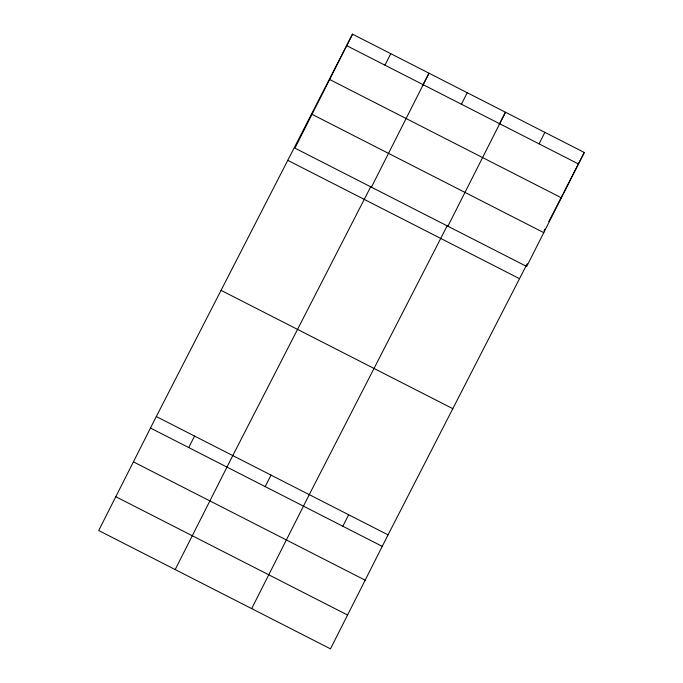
<?xml version="1.0" encoding="UTF-8"?>
<svg xmlns="http://www.w3.org/2000/svg" width="683" height="683" viewBox="0 0 683 683"><rect width="100%" height="100%" fill="white"/><g stroke="black" fill="none" stroke-linecap="round" stroke-linejoin="round"><path stroke-width="1.02" d="M352.522 34.15L294.945 148.134L526.695 266.464L584.281 152.471L352.522 34.15L156.305 416.536L98.719 530.529L330.478 648.85L388.055 534.866L527.199 263.706M188.73 447.57L194.544 436.061M384.947 65.175L390.761 53.675M175.198 569.571L232.783 455.587L370.963 186.297M371.424 187.185L429.001 73.201L422.768 85.349M265.209 486.612L271.023 475.112M461.426 104.226L467.24 92.717M251.677 608.621L309.262 494.637L447.442 225.347M447.903 226.227L505.48 112.243L499.247 124.4M342.849 526.251L348.654 514.751M539.066 143.865L544.88 132.357M543.984 230.991L544.949 229.121M548.782 221.642L562.69 194.535M563.176 193.605L584.281 152.471M346.708 45.65L578.467 163.98M329.624 79.476L561.383 197.797M312.029 114.317L543.779 232.638M287.765 160.334L519.524 278.664M221.053 290.352L452.812 408.673M156.305 416.536L388.055 534.866M150.491 428.045L382.249 546.366M133.407 461.862L365.166 580.183M115.803 496.703L347.562 615.033"/></g></svg>
